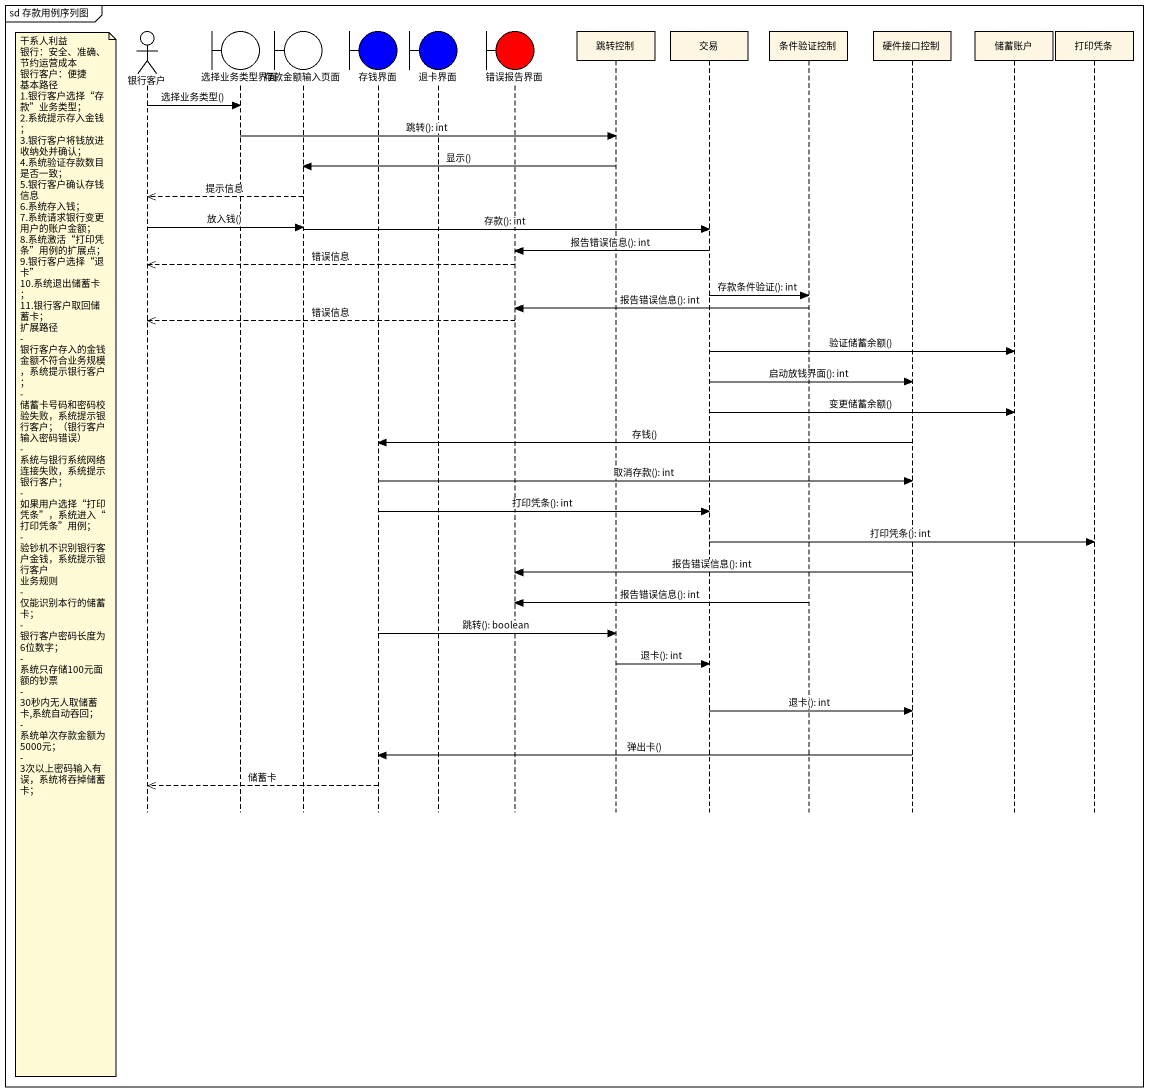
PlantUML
@startuml
mainframe sd 存款用例序列图
hide footbox
actor 银行客户
boundary 选择业务类型界面
boundary 存款金额输入页面
boundary 存钱界面 #0000FF
boundary 退卡界面 #0000FF
boundary 错误报告界面 #FF0000
participant 跳转控制
participant 交易
participant 条件验证控制
participant 硬件接口控制
participant 储蓄账户
participant 打印凭条

银行客户 -> 选择业务类型界面 : 选择业务类型()
选择业务类型界面 -> 跳转控制 : 跳转(): int
跳转控制 -> 存款金额输入页面 : 显示()
存款金额输入页面 -->> 银行客户 : 提示信息
银行客户 -> 存款金额输入页面 : 放入钱()
存款金额输入页面 -> 交易 : 存款(): int
交易 -> 错误报告界面 : 报告错误信息(): int
错误报告界面 -->> 银行客户 : 错误信息
交易 -> 条件验证控制 : 存款条件验证(): int
条件验证控制 -> 错误报告界面 : 报告错误信息(): int
错误报告界面 -->> 银行客户 : 错误信息
交易 -> 储蓄账户 : 验证储蓄余额()
交易 -> 硬件接口控制 : 启动放钱界面(): int
交易 -> 储蓄账户 : 变更储蓄余额()
硬件接口控制 -> 存钱界面 : 存钱()
存钱界面 -> 硬件接口控制 : 取消存款(): int
存钱界面 -> 交易 : 打印凭条(): int
交易 -> 打印凭条 : 打印凭条(): int
note left of 银行客户
  干系人利益
  银行：安全、准确、节约运营成本
  银行客户：便捷
  基本路径
  1.银行客户选择“存款”业务类型；
  2.系统提示存入金钱；
  3.银行客户将钱放进收纳处并确认；
  4.系统验证存款数目是否一致；
  5.银行客户确认存钱信息
  6.系统存入钱；
  7.系统请求银行变更用户的账户金额；
  8.系统激活“打印凭条”用例的扩展点；
  9.银行客户选择“退卡”
  10.系统退出储蓄卡；
  11.银行客户取回储蓄卡；
  扩展路径
  - 银行客户存入的金钱金额不符合业务规模，系统提示银行客户；
  - 储蓄卡号码和密码校验失败，系统提示银行客户；（银行客户输入密码错误）
  - 系统与银行系统网络连接失败，系统提示银行客户；
  - 如果用户选择“打印凭条”，系统进入“打印凭条”用例；
  - 验钞机不识别银行客户金钱，系统提示银行客户
  业务规则
  - 仅能识别本行的储蓄卡；
  - 银行客户密码长度为6位数字；
  - 系统只存储100元面额的钞票
  - 30秒内无人取储蓄卡,系统自动吞回；
  - 系统单次存款金额为5000元；
  - 3次以上密码输入有误，系统将吞掉储蓄卡；
end note
硬件接口控制 -> 错误报告界面 : 报告错误信息(): int
条件验证控制 -> 错误报告界面 : 报告错误信息(): int
存钱界面 -> 跳转控制 : 跳转(): boolean
跳转控制 -> 交易 : 退卡(): int
交易 -> 硬件接口控制 : 退卡(): int
硬件接口控制 -> 存钱界面 : 弹出卡()
存钱界面 -->> 银行客户 : 储蓄卡
@enduml
